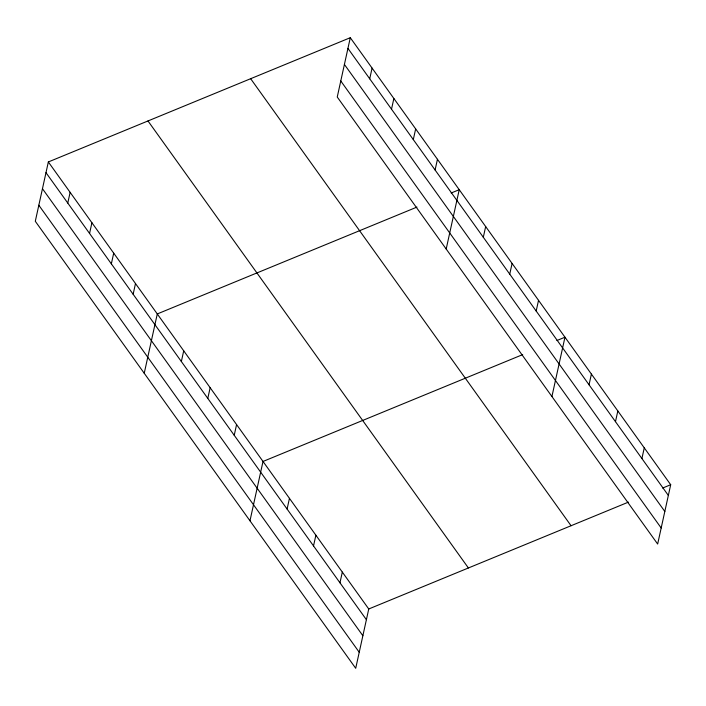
<?xml version="1.0" encoding="UTF-8"?>
<svg xmlns="http://www.w3.org/2000/svg" width="706" height="706" viewBox="0 0 706 706"><rect width="100%" height="100%" fill="white"/><g stroke="black" fill="none" stroke-linecap="round" stroke-linejoin="round"><path stroke-width="1.06" d="M48.343 161.956L35.3 221.278L355.709 668.3L368.753 608.978L48.343 161.956L350.291 37.7L670.7 484.722L657.657 544.044L337.247 97.022L350.291 37.7M67.776 203.054L70.132 192.35M89.565 233.457L91.921 222.752M111.354 263.85L113.701 253.145M133.143 294.252L135.49 283.547M144.236 373.262L157.279 313.941L416.955 207.087M181.363 361.525L183.71 350.82M207.793 398.405L210.15 387.7M234.224 435.284L236.581 424.58M249.977 520.781L263.011 461.459L522.696 354.606M369.723 78.807L372.08 68.103M287.095 509.044L289.451 498.339M391.512 109.201L393.869 98.496M313.526 545.923L315.882 535.219M413.301 139.603L415.657 128.898M339.965 582.803L342.313 572.098M435.09 169.996L437.446 159.291M446.192 249.006L459.235 189.693L451.178 193.003M483.31 237.278L485.666 226.573M509.741 274.157L512.097 263.453M536.181 311.037L538.528 300.332M551.924 396.525L564.968 337.212L556.91 340.521M589.042 384.796L591.399 374.083M615.482 421.667L617.829 410.963M641.913 458.547L644.269 447.842M368.753 608.978L628.428 502.125M662.652 488.04L670.7 484.722M347.943 48.405L668.344 495.427M344.413 64.449L664.823 511.471M340.777 80.978L661.187 528M250.648 78.701L571.057 525.732M147.986 120.955L468.396 567.977M45.987 172.661L366.396 619.683M42.457 188.705L362.866 635.727M38.83 205.234L359.23 652.256"/></g></svg>
